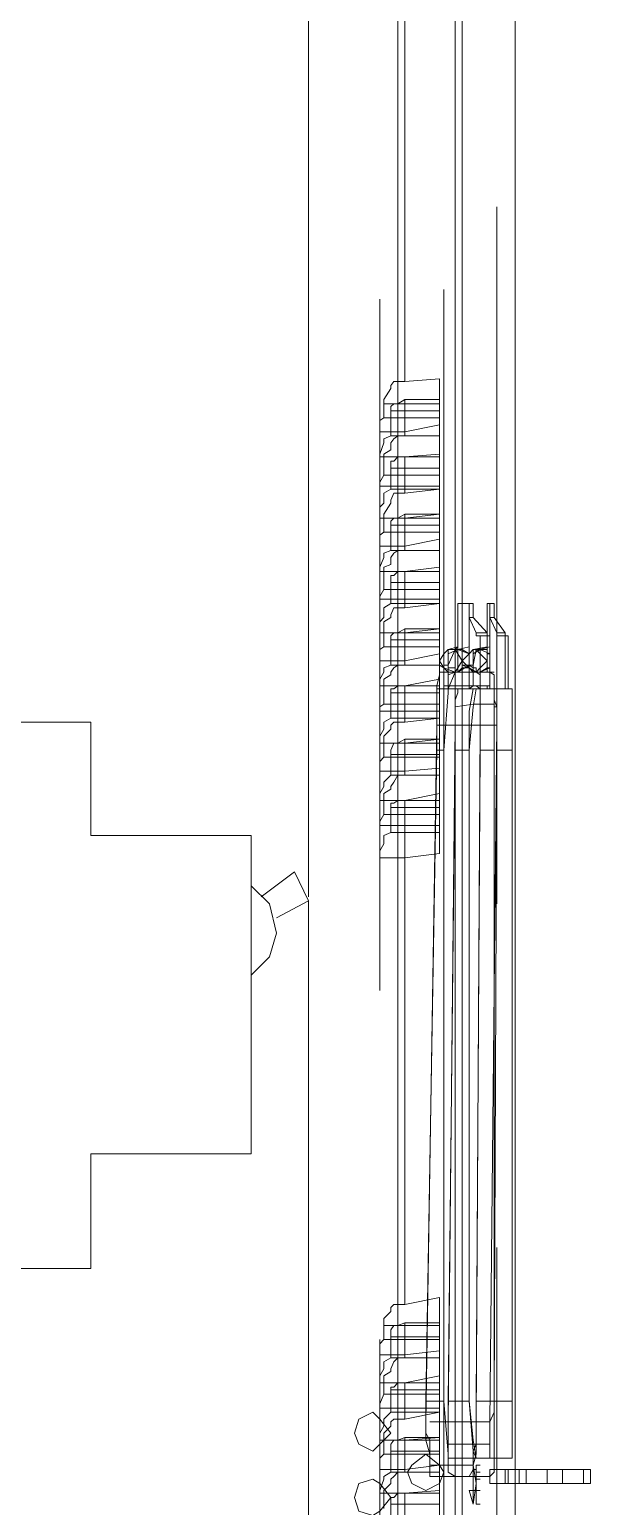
# Model space of a CAD drawing. Header units: millimetres. Extents: x 40 to 176, y -32 to 59.
# Drawn here: x 117.273 to 117.835, y -5.592 to -4.115 of the extents above; entities that cross this region are included whole.
import ezdxf

# ---------------------------------------------------------------- set-up
doc = ezdxf.new("R2010")
doc.units = ezdxf.units.MM
doc.layers.add('15 - Quadro de medição', color=6, linetype='Continuous')

msp = doc.modelspace()

# ---------------------------------------------------------------- linework, layer by layer
at = {"layer": '15 - Quadro de medição', "color": 7, "linetype": 'Continuous', "lineweight": 20, "true_color": 0x000007}
for points in [[(117.6419, -2.4336), (117.6419, -5.6545), (117.6419, -5.6545)], [(117.7174, -2.4615), (117.7132, -2.4657), (117.7062, -2.4797), (117.7062, -5.9269), (117.7174, -5.945), (117.7593, -5.9408)], [(117.7593, -5.5553), (117.7593, -2.4908), (117.7593, -2.4908)], [(117.7062, -2.5299), (117.6992, -2.5299), (117.6992, -5.8808), (117.7062, -5.8808)], [(117.5526, -2.6054), (117.5526, -4.9826), (117.5526, -4.9826)], [(117.6489, -4.4672), (117.6489, -3.9602), (117.6838, -3.956)], [(117.7411, -4.9896), (117.7411, -4.2927), (117.7411, -4.2927)], [(117.6238, -4.3848), (117.6238, -5.0762), (117.6238, -5.0762)], [(117.688, -5.072), (117.688, -4.3751), (117.688, -4.3751)], [(117.6419, -4.389), (117.6419, -5.086), (117.6419, -5.086)], [(117.6838, -4.4896), (117.628, -4.4896), (117.628, -4.4854), (117.635, -4.4742), (117.635, -4.4714), (117.6378, -4.4672), (117.6489, -4.4672)], [(117.6838, -4.4645), (117.6489, -4.4672), (117.6489, -4.4672)], [(117.6838, -4.4645), (117.6838, -4.5105), (117.6838, -4.5105)], [(117.628, -4.4896), (117.628, -4.5036), (117.628, -4.5036)], [(117.635, -4.5217), (117.635, -4.4966), (117.635, -4.4924), (117.6378, -4.4896), (117.6419, -4.4896), (117.6489, -4.4854), (117.6489, -4.5217)], [(117.6489, -4.4854), (117.6838, -4.4854), (117.6838, -4.4854)], [(117.6838, -4.5036), (117.628, -4.5036), (117.6238, -4.5064), (117.6238, -4.5175), (117.6489, -4.5175)], [(117.6838, -4.4966), (117.635, -4.4966), (117.635, -4.4966)], [(117.6489, -4.5175), (117.6838, -4.5105), (117.6838, -4.5105)], [(117.6838, -4.5105), (117.6838, -4.5427), (117.6838, -4.5427)], [(117.6489, -4.5427), (117.6238, -4.5427), (117.6238, -4.5399), (117.628, -4.5287), (117.628, -4.5245), (117.635, -4.5217), (117.6489, -4.5217)], [(117.6838, -4.5217), (117.6489, -4.5217), (117.6419, -4.5217), (117.6378, -4.5245), (117.635, -4.5287), (117.635, -4.5357), (117.628, -4.5399), (117.628, -4.5427), (117.6838, -4.5427)], [(117.6838, -4.5217), (117.6489, -4.5217), (117.6489, -4.5217)], [(117.628, -4.5427), (117.628, -4.5608), (117.6838, -4.5608), (117.6838, -4.5427)], [(117.6838, -4.5399), (117.6489, -4.5427), (117.6419, -4.5427), (117.6378, -4.5469), (117.635, -4.5469), (117.635, -4.5538), (117.6838, -4.5538)], [(117.6838, -4.5427), (117.6489, -4.5427), (117.6489, -4.5427)], [(117.6489, -4.5427), (117.6489, -4.579), (117.6489, -4.579)], [(117.628, -4.5608), (117.6238, -4.5678), (117.6238, -4.572)], [(117.635, -4.5748), (117.635, -4.5538), (117.635, -4.5538)], [(117.6838, -4.5608), (117.6838, -4.572), (117.6838, -4.572)], [(117.6489, -4.572), (117.6238, -4.572), (117.6238, -4.572)], [(117.6489, -4.5748), (117.635, -4.5748), (117.628, -4.579), (117.628, -4.5888), (117.6238, -4.593), (117.6238, -4.6041), (117.6489, -4.6041)], [(117.6838, -4.6041), (117.628, -4.6041), (117.628, -4.5999), (117.635, -4.5888), (117.635, -4.586), (117.6378, -4.579), (117.6489, -4.579), (117.6838, -4.5748)], [(117.6838, -4.5999), (117.6838, -4.572), (117.6489, -4.572)], [(117.6838, -4.5748), (117.6489, -4.5748), (117.6489, -4.5748)], [(117.6489, -4.6363), (117.6489, -4.5999), (117.6419, -4.6041), (117.6378, -4.6041), (117.635, -4.6069), (117.635, -4.6111), (117.635, -4.6363), (117.628, -4.639), (117.628, -4.6432), (117.6238, -4.653), (117.6238, -4.6572)], [(117.628, -4.6041), (117.628, -4.6181), (117.628, -4.6181)], [(117.6838, -4.5999), (117.6489, -4.6041), (117.6489, -4.6041)], [(117.6489, -4.5999), (117.6838, -4.5999), (117.6838, -4.5999)], [(117.6838, -4.5999), (117.6838, -4.6251), (117.6838, -4.6251)], [(117.6489, -4.6321), (117.6238, -4.6321), (117.6238, -4.6209), (117.628, -4.6181), (117.6838, -4.6181)], [(117.6838, -4.6111), (117.635, -4.6111), (117.635, -4.6111)], [(117.6838, -4.6363), (117.6489, -4.6363), (117.6419, -4.6363), (117.6378, -4.639), (117.635, -4.6432), (117.635, -4.6502), (117.628, -4.653), (117.628, -4.6572), (117.6838, -4.6572)], [(117.6489, -4.6363), (117.635, -4.6363), (117.635, -4.6363)], [(117.6489, -4.6321), (117.6838, -4.6251), (117.6838, -4.6251)], [(117.6838, -4.6363), (117.6489, -4.6363), (117.6489, -4.6363)], [(117.6838, -4.6251), (117.6838, -4.6572), (117.6838, -4.6572)], [(117.6489, -4.6572), (117.6238, -4.6572), (117.6238, -4.6572)], [(117.628, -4.6572), (117.628, -4.6754), (117.6838, -4.6754)], [(117.6838, -4.653), (117.6489, -4.6572), (117.6419, -4.6572), (117.6378, -4.6614), (117.635, -4.6614), (117.635, -4.6684)], [(117.6838, -4.6572), (117.6489, -4.6572), (117.6489, -4.6572)], [(117.6838, -4.6893), (117.6489, -4.6935), (117.6489, -4.6572)], [(117.6838, -4.6851), (117.6838, -4.6572), (117.6838, -4.6572)], [(117.628, -4.6754), (117.6238, -4.6823), (117.6238, -4.6851), (117.6489, -4.6851)], [(117.6838, -4.6684), (117.635, -4.6684), (117.635, -4.6893), (117.6489, -4.6893)], [(117.6489, -4.7187), (117.6238, -4.7187), (117.6238, -4.7075), (117.628, -4.7033), (117.628, -4.6935), (117.635, -4.6893)], [(117.6489, -4.6935), (117.6378, -4.6935), (117.635, -4.7005), (117.635, -4.7033), (117.628, -4.7075), (117.628, -4.7187), (117.6838, -4.7187)], [(117.6489, -4.6851), (117.6838, -4.6851), (117.6838, -4.6851)], [(117.6838, -4.6893), (117.6489, -4.6893), (117.6489, -4.6893)], [(117.6838, -4.6851), (117.6838, -4.7145), (117.6838, -4.7145)], [(117.702, -4.6893), (117.702, -4.7578), (117.6992, -4.7578), (117.6922, -4.7606), (117.6922, -4.7787), (117.688, -4.836), (117.688, -5.4869), (117.6922, -5.54), (117.6922, -5.5581), (117.6992, -5.5623), (117.7341, -5.5623), (117.7383, -5.5581), (117.7383, -4.7606), (117.7341, -4.7578)], [(117.7202, -4.7215), (117.7202, -4.7187), (117.7132, -4.7033), (117.7132, -4.6893), (117.702, -4.6893)], [(117.7062, -4.6893), (117.7132, -4.6893), (117.7132, -4.6893)], [(117.7313, -4.7326), (117.7313, -4.7578), (117.7132, -4.7578), (117.7132, -4.6893)], [(117.7132, -4.7326), (117.7132, -4.6893), (117.7174, -4.6893), (117.7174, -4.7033), (117.7313, -4.7187), (117.7313, -4.7215)], [(117.7132, -4.6893), (117.7174, -4.6893), (117.7174, -4.6893)], [(117.7341, -4.6893), (117.7341, -4.7326), (117.7244, -4.7354), (117.7313, -4.7354), (117.7313, -4.7396), (117.7341, -4.7396)], [(117.7341, -4.6893), (117.7313, -4.6893), (117.7341, -4.6893), (117.7313, -4.6893)], [(117.7313, -4.6893), (117.7313, -4.7326), (117.7313, -4.7326)], [(117.7383, -4.7033), (117.7383, -4.6893), (117.7341, -4.6893), (117.7341, -4.7033)], [(117.7383, -4.6893), (117.7341, -4.6893), (117.7341, -4.6893)], [(117.7341, -4.7396), (117.7341, -4.6893), (117.7341, -4.6893)], [(117.7132, -4.7033), (117.7174, -4.7033), (117.7174, -4.7033)], [(117.7495, -4.7187), (117.7383, -4.7033), (117.7341, -4.7033), (117.7411, -4.7187)], [(117.6489, -4.7508), (117.6489, -4.7145), (117.6419, -4.7187), (117.6378, -4.7187), (117.635, -4.7215), (117.635, -4.7508), (117.628, -4.7536), (117.628, -4.7578), (117.6238, -4.7648), (117.6238, -4.7717)], [(117.628, -4.7187), (117.628, -4.7326), (117.628, -4.7326)], [(117.6838, -4.7256), (117.635, -4.7256), (117.635, -4.7256)], [(117.6838, -4.7145), (117.6489, -4.7187), (117.6489, -4.7187)], [(117.6489, -4.7145), (117.6838, -4.7145), (117.6838, -4.7145)], [(117.6838, -4.7145), (117.6838, -4.7396), (117.6838, -4.7396)], [(117.7202, -4.7187), (117.7313, -4.7187), (117.7313, -4.7187)], [(117.7202, -4.7745), (117.7244, -4.7745), (117.7244, -4.7215), (117.7341, -4.7215), (117.7341, -4.7745)], [(117.7244, -4.7215), (117.7313, -4.7215), (117.7313, -4.7215)], [(117.7313, -4.7215), (117.7341, -4.7215), (117.7341, -4.7745)], [(117.7495, -4.7215), (117.7411, -4.7215), (117.7411, -4.7215)], [(117.7495, -4.7215), (117.7523, -4.7215), (117.7523, -4.7215)], [(117.7523, -4.7745), (117.7523, -4.7215), (117.7495, -4.7215)], [(117.7523, -4.7215), (117.7495, -4.7215), (117.7495, -4.7215)], [(117.7495, -4.7745), (117.7495, -4.7215), (117.7495, -4.7215)], [(117.7523, -4.7215), (117.7523, -4.7745), (117.7523, -4.7745)], [(117.6489, -4.7466), (117.6238, -4.7466), (117.6238, -4.7354), (117.628, -4.7326), (117.6838, -4.7326)], [(117.6489, -4.7466), (117.6838, -4.7396), (117.6838, -4.7396)], [(117.6922, -4.7578), (117.688, -4.7536), (117.6838, -4.7508), (117.688, -4.7536), (117.6992, -4.7578), (117.702, -4.7536), (117.7062, -4.7466), (117.702, -4.7396), (117.6992, -4.7354)], [(117.6838, -4.7396), (117.6838, -4.7717), (117.6838, -4.7717)], [(117.688, -4.7508), (117.6922, -4.7508), (117.6922, -4.7536), (117.6992, -4.7536), (117.6992, -4.7578), (117.702, -4.7578), (117.7062, -4.7536), (117.7132, -4.7536), (117.7132, -4.7396), (117.7062, -4.7354), (117.702, -4.7354)], [(117.702, -4.7354), (117.6922, -4.7396), (117.6922, -4.7508)], [(117.6992, -4.7354), (117.6922, -4.7508), (117.6922, -4.7508)], [(117.702, -4.7354), (117.6922, -4.7354), (117.6922, -4.7354)], [(117.6992, -4.7354), (117.702, -4.7354), (117.702, -4.7578), (117.7132, -4.7578)], [(117.7132, -4.7396), (117.702, -4.7354), (117.702, -4.7354)], [(117.7062, -4.7745), (117.7062, -4.7508), (117.7132, -4.7536), (117.7202, -4.7578), (117.7244, -4.7536), (117.7313, -4.7466), (117.7244, -4.7396), (117.7202, -4.7354), (117.7313, -4.7326)], [(117.7174, -4.7354), (117.7132, -4.7396), (117.7062, -4.7466), (117.7132, -4.7536), (117.7174, -4.7578), (117.7132, -4.7536), (117.7062, -4.7508)], [(117.7202, -4.7354), (117.7174, -4.7354), (117.7313, -4.7326)], [(117.7174, -4.7354), (117.7174, -4.7578), (117.7174, -4.7578)], [(117.7244, -4.7354), (117.7174, -4.7354), (117.7174, -4.7354)], [(117.7244, -4.7354), (117.7341, -4.7326), (117.7341, -4.7326)], [(117.7244, -4.7578), (117.7244, -4.7354), (117.7244, -4.7354)], [(117.7341, -4.7396), (117.7244, -4.7354), (117.7244, -4.7354)], [(117.7341, -4.7536), (117.7341, -4.7396), (117.7341, -4.7396)], [(117.6838, -4.7717), (117.628, -4.7717), (117.628, -4.7648), (117.635, -4.7606), (117.635, -4.7578), (117.6378, -4.7536), (117.6419, -4.7508), (117.6489, -4.7508)], [(117.6489, -4.7508), (117.635, -4.7508), (117.635, -4.7508)], [(117.6838, -4.7508), (117.6489, -4.7508), (117.6489, -4.7508)], [(117.6838, -4.7508), (117.6489, -4.7508), (117.6489, -4.7508)], [(117.688, -4.7745), (117.688, -4.7508), (117.6922, -4.7508), (117.6922, -4.7745)], [(117.702, -4.7578), (117.7132, -4.7508), (117.7132, -4.7508)], [(117.7062, -4.7508), (117.7132, -4.7508), (117.7132, -4.7508)], [(117.7062, -4.7745), (117.7062, -4.7508), (117.7062, -4.7508)], [(117.7132, -4.7745), (117.7132, -4.7508), (117.7174, -4.7536), (117.7202, -4.7536), (117.7202, -4.7578), (117.7244, -4.7578), (117.7313, -4.7536), (117.7341, -4.7536)], [(117.7132, -4.7508), (117.7174, -4.7508), (117.7174, -4.7508)], [(117.7174, -4.7508), (117.7174, -4.7717), (117.7174, -4.7578)], [(117.7244, -4.7578), (117.7341, -4.7536), (117.7341, -4.7536)], [(117.7313, -4.7578), (117.7341, -4.7578), (117.7341, -4.7536)], [(117.6489, -4.7717), (117.6838, -4.7648), (117.6838, -4.7648)], [(117.6838, -4.7578), (117.6838, -4.7606), (117.6811, -4.7717), (117.6811, -4.836), (117.6699, -5.4869), (117.6699, -5.526), (117.6741, -5.54), (117.6741, -5.5623), (117.6811, -5.5623)], [(117.6811, -4.836), (117.6811, -4.7717), (117.6838, -4.7606), (117.6838, -4.7578), (117.6992, -4.7578), (117.6922, -4.7606), (117.6922, -4.7787), (117.688, -4.836)], [(117.688, -4.7578), (117.688, -4.7745), (117.6838, -4.7745)], [(117.6992, -4.7578), (117.6922, -4.7745), (117.7132, -4.7745), (117.7132, -4.7578)], [(117.6992, -4.7578), (117.702, -4.7578), (117.702, -4.7578)], [(117.7174, -4.7578), (117.7244, -4.7578), (117.7244, -4.7578)], [(117.7202, -4.7578), (117.7244, -4.7606), (117.7244, -4.836), (117.7383, -4.836), (117.7383, -4.7606), (117.7341, -4.7578)], [(117.7244, -4.836), (117.7244, -4.7606), (117.7202, -4.7578)], [(117.7341, -4.7578), (117.7383, -4.7578), (117.7383, -4.7578)], [(117.6238, -4.829), (117.6238, -4.822), (117.628, -4.815), (117.628, -4.8081), (117.635, -4.8039), (117.635, -4.7745), (117.6378, -4.7745), (117.6419, -4.7717), (117.6489, -4.7717), (117.6489, -4.8081), (117.6378, -4.8081), (117.635, -4.8108), (117.635, -4.815), (117.628, -4.822), (117.628, -4.829), (117.628, -4.843), (117.6238, -4.8472), (117.6238, -4.8569)], [(117.6489, -4.7717), (117.6238, -4.7717), (117.6238, -4.7717)], [(117.628, -4.7717), (117.628, -4.7899), (117.6838, -4.7899), (117.6838, -4.7717)], [(117.6838, -4.7787), (117.635, -4.7787), (117.635, -4.7787)], [(117.6838, -4.7717), (117.6489, -4.7717), (117.6489, -4.7717)], [(117.6811, -4.8108), (117.7244, -4.8108), (117.7244, -4.7745), (117.7202, -4.7717)], [(117.6838, -4.7745), (117.6811, -4.7745), (117.6811, -4.8108)], [(117.688, -4.7745), (117.688, -4.7717), (117.7062, -4.7717)], [(117.688, -4.7717), (117.6922, -4.7717), (117.6922, -4.7717)], [(117.688, -4.7745), (117.6922, -4.7745), (117.6992, -4.7745)], [(117.688, -4.7745), (117.6922, -4.7745), (117.6992, -4.7745)], [(117.688, -4.7745), (117.6922, -4.7745), (117.6922, -4.7745)], [(117.7132, -4.7717), (117.6922, -4.7717), (117.6922, -4.7745)], [(117.702, -4.7745), (117.702, -4.7787), (117.6992, -4.7857), (117.6992, -4.836), (117.6922, -5.4869), (117.6922, -5.5441)], [(117.6922, -4.7745), (117.6992, -4.7745), (117.6992, -4.7745)], [(117.702, -4.7745), (117.702, -4.7787), (117.6992, -4.7857), (117.6992, -4.836)], [(117.702, -4.7745), (117.7202, -4.7745), (117.7202, -4.7745)], [(117.7062, -4.7745), (117.7062, -4.7717), (117.7132, -4.7717), (117.7132, -4.7745)], [(117.7132, -4.7745), (117.7132, -4.7717), (117.7313, -4.7717)], [(117.7132, -4.7745), (117.7174, -4.7717), (117.7174, -4.7717)], [(117.7132, -4.7717), (117.7174, -4.7717), (117.7174, -4.7717)], [(117.7174, -5.5372), (117.7132, -5.4869), (117.7132, -4.7969), (117.7174, -4.7745)], [(117.7132, -4.836), (117.7174, -4.7927), (117.7202, -4.7745)], [(117.7132, -4.7745), (117.7174, -4.7745), (117.7174, -4.7745)], [(117.7132, -4.7745), (117.7174, -4.7745), (117.7174, -4.7745)], [(117.7174, -4.7717), (117.7341, -4.7717), (117.7341, -4.7717)], [(117.7174, -4.7717), (117.7202, -4.7717), (117.7202, -4.7717)], [(117.7174, -4.7717), (117.7202, -4.7717), (117.7202, -4.7717)], [(117.7174, -4.7717), (117.7202, -4.7717), (117.7202, -4.7717)], [(117.7174, -4.7745), (117.7202, -4.7745), (117.7202, -4.7745)], [(117.7565, -4.7745), (117.7565, -5.5441), (117.7202, -5.5441)], [(117.7495, -4.7745), (117.7244, -4.7745), (117.7244, -4.7745)], [(117.7313, -4.7745), (117.7313, -4.7717), (117.7341, -4.7717), (117.7341, -4.7745)], [(117.7313, -5.5441), (117.7341, -5.5441), (117.7341, -5.5078), (117.7383, -5.4981), (117.7383, -5.4869), (117.7411, -4.836), (117.7411, -4.7927), (117.7383, -4.7857), (117.7383, -4.7745)], [(117.7411, -4.836), (117.7411, -4.7927), (117.7383, -4.7857), (117.7383, -4.7745)], [(117.7565, -4.7745), (117.7495, -4.7745), (117.7495, -4.7745)], [(117.7565, -4.7745), (117.7565, -4.836), (117.7565, -4.836)], [(117.628, -4.7899), (117.6238, -4.7927), (117.6238, -4.7969)], [(117.6489, -4.7969), (117.6238, -4.7969), (117.6238, -4.7969)], [(117.6489, -4.7969), (117.6838, -4.7969), (117.6838, -4.7969)], [(117.6838, -4.7899), (117.6838, -4.7969), (117.6838, -4.7969)], [(117.6838, -4.7969), (117.6838, -4.8248), (117.6838, -4.8248)], [(117.7174, -4.7899), (117.6992, -4.7927), (117.6992, -4.8108), (117.6922, -5.5078), (117.6922, -5.5302), (117.7174, -5.5302)], [(117.7174, -5.5302), (117.7341, -5.5302), (117.7341, -5.5078), (117.7411, -4.8108), (117.7411, -4.7927), (117.7383, -4.7927), (117.7383, -4.7899), (117.7174, -4.7899)], [(117.6489, -4.8039), (117.635, -4.8039), (117.635, -4.8039)], [(117.6838, -4.8039), (117.6489, -4.8039), (117.6489, -4.8039)], [(117.6489, -4.8081), (117.6838, -4.8039), (117.6838, -4.8039)], [(117.6838, -4.8039), (117.6489, -4.8081), (117.6489, -4.8081)], [(117.6811, -4.8108), (117.6699, -5.5078), (117.6699, -5.519), (117.6741, -5.526), (117.6741, -5.5511)], [(117.7244, -4.8108), (117.6811, -4.8108), (117.6811, -4.8108)], [(117.7132, -4.8108), (117.7411, -4.8108), (117.7411, -4.8108)], [(117.7132, -4.8108), (117.7411, -4.8108), (117.7411, -4.8108)], [(117.7174, -5.5511), (117.7174, -5.5372), (117.7202, -5.5302), (117.7202, -5.5078), (117.7244, -4.8108)], [(117.6489, -4.829), (117.6238, -4.829), (117.6238, -4.829)], [(117.6838, -4.829), (117.628, -4.829), (117.628, -4.829)], [(117.6489, -4.8611), (117.6489, -4.8248), (117.6419, -4.829), (117.6378, -4.829), (117.635, -4.836), (117.635, -4.8611)], [(117.6838, -4.8248), (117.6489, -4.829), (117.6489, -4.829)], [(117.6489, -4.8248), (117.6838, -4.8248), (117.6838, -4.8248)], [(117.6838, -4.8541), (117.6838, -4.8248), (117.6838, -4.8248)], [(117.6838, -4.843), (117.628, -4.843), (117.628, -4.843)], [(117.6838, -4.8402), (117.635, -4.8402), (117.635, -4.8402)], [(117.6811, -4.836), (117.688, -4.836), (117.688, -5.4869)], [(117.6992, -4.836), (117.7132, -4.836), (117.7132, -4.836)], [(117.7132, -5.4869), (117.7132, -4.836), (117.7132, -4.836)], [(117.7244, -4.836), (117.7202, -5.4869), (117.7383, -5.4869), (117.7383, -4.836)], [(117.7411, -4.836), (117.7565, -4.836), (117.7565, -5.4869)], [(117.6489, -4.8569), (117.6238, -4.8569), (117.6238, -4.8569)], [(117.6489, -4.8569), (117.6838, -4.8541), (117.6838, -4.8541)], [(117.6838, -4.8541), (117.6838, -4.8863), (117.6838, -4.8863)], [(117.6489, -4.8611), (117.635, -4.8611), (117.628, -4.8681), (117.628, -4.8723), (117.6238, -4.8793), (117.6238, -4.8863)], [(117.6838, -4.8611), (117.6489, -4.8611), (117.6419, -4.8611), (117.6378, -4.8681), (117.635, -4.8723), (117.635, -4.8751), (117.628, -4.8793), (117.628, -4.8863), (117.6838, -4.8863)], [(117.6838, -4.8611), (117.6489, -4.8611), (117.6489, -4.8611)], [(117.6489, -4.8611), (117.6838, -4.8611), (117.6838, -4.8611)], [(117.6489, -4.8863), (117.6238, -4.8863), (117.6238, -4.8863)], [(117.635, -4.9184), (117.635, -4.8933), (117.635, -4.8891), (117.6378, -4.8891), (117.6419, -4.8863), (117.6489, -4.8863), (117.6489, -5.3905), (117.6378, -5.3905), (117.635, -5.3933), (117.635, -5.3975), (117.628, -5.4045), (117.628, -5.4115)], [(117.628, -4.8863), (117.628, -4.9002), (117.628, -4.9002)], [(117.6489, -4.8863), (117.6838, -4.8793), (117.6838, -4.8793)], [(117.6838, -4.8863), (117.6489, -4.8863), (117.6489, -4.8863)], [(117.6838, -4.9114), (117.6838, -4.8863), (117.6838, -4.8863)], [(117.6838, -4.9002), (117.628, -4.9002), (117.6238, -4.9072), (117.6238, -4.9114)], [(117.6838, -4.8933), (117.635, -4.8933), (117.635, -4.8933)], [(117.6489, -4.9114), (117.6238, -4.9114), (117.6238, -4.9114)], [(117.6489, -4.9435), (117.6238, -4.9435), (117.6238, -4.9366), (117.628, -4.9296), (117.628, -4.9212), (117.635, -4.9184), (117.6489, -4.9184)], [(117.6489, -4.9114), (117.6838, -4.9114), (117.6838, -4.9114)], [(117.6838, -4.9184), (117.6489, -4.9184), (117.6489, -4.9184)], [(117.6838, -4.9114), (117.6838, -4.9394), (117.6838, -4.9394)], [(117.6838, -4.9394), (117.6489, -4.9435), (117.6489, -4.9435)], [(117.5051, -4.9826), (117.5386, -4.9575), (117.5526, -4.9868), (117.5204, -5.0036)], [(117.4953, -5.0609), (117.5134, -5.0427), (117.5204, -5.019), (117.5134, -4.9896), (117.4953, -4.9715)], [(117.5526, -4.9868), (117.5526, -5.6545), (117.5526, -5.6545)], [(117.7411, -5.7439), (117.7411, -5.3332), (117.7411, -5.3332)], [(117.6838, -5.3835), (117.6489, -5.3905), (117.6489, -5.3905)], [(117.6838, -5.3835), (117.6838, -5.4115), (117.6838, -5.4115)], [(117.6489, -5.4436), (117.6489, -5.4087), (117.6419, -5.4115), (117.6378, -5.4115), (117.635, -5.4156), (117.635, -5.4436), (117.628, -5.4478), (117.628, -5.4548), (117.6238, -5.4617), (117.6238, -5.4687)], [(117.628, -5.4254), (117.628, -5.4115), (117.6838, -5.4115), (117.6838, -5.4254)], [(117.6489, -5.4087), (117.6838, -5.4087), (117.6838, -5.4087)], [(117.688, -5.4156), (117.688, -5.8808), (117.688, -5.9157), (117.6922, -5.9297), (117.7411, -5.9269), (117.7411, -5.8696), (117.7383, -5.8696), (117.7383, -5.7732), (117.7411, -5.7732), (117.7411, -5.7439), (117.7495, -5.7439)], [(117.6489, -5.4408), (117.6238, -5.4408), (117.6238, -5.4296), (117.628, -5.4254), (117.6838, -5.4254), (117.6838, -5.4366)], [(117.6238, -5.4254), (117.6238, -5.9297), (117.6238, -5.9297)], [(117.6838, -5.4226), (117.635, -5.4226), (117.635, -5.4226)], [(117.6419, -5.4296), (117.6419, -5.9408), (117.6419, -5.9408)], [(117.6838, -5.4436), (117.6419, -5.4436), (117.6378, -5.4478), (117.635, -5.4548), (117.635, -5.4575), (117.628, -5.4617), (117.628, -5.4687), (117.6838, -5.4687)], [(117.6489, -5.4436), (117.635, -5.4436), (117.635, -5.4436)], [(117.6489, -5.4408), (117.6838, -5.4366), (117.6838, -5.4366)], [(117.6838, -5.4436), (117.6489, -5.4436), (117.6489, -5.4436)], [(117.6838, -5.4366), (117.6838, -5.4687), (117.6838, -5.4687)], [(117.6489, -5.4687), (117.6838, -5.4617), (117.6838, -5.4617)], [(117.6489, -5.4687), (117.6238, -5.4687), (117.6238, -5.4687)], [(117.635, -5.4757), (117.635, -5.4981), (117.628, -5.505), (117.628, -5.512), (117.6238, -5.519), (117.6238, -5.526)], [(117.628, -5.4799), (117.6238, -5.4897), (117.6238, -5.4939)], [(117.628, -5.4687), (117.628, -5.4799), (117.6838, -5.4799), (117.6838, -5.4687)], [(117.6489, -5.505), (117.6489, -5.4687), (117.6419, -5.4687), (117.6378, -5.4729), (117.635, -5.4729), (117.635, -5.4757)], [(117.6838, -5.4757), (117.635, -5.4757), (117.635, -5.4757)], [(117.6838, -5.4687), (117.6489, -5.4687), (117.6489, -5.4687)], [(117.6838, -5.4799), (117.6838, -5.4939), (117.6838, -5.4939)], [(117.6489, -5.4939), (117.6238, -5.4939), (117.6238, -5.4939)], [(117.6489, -5.4939), (117.6838, -5.4939), (117.6838, -5.4939)], [(117.6992, -5.5623), (117.6922, -5.5581), (117.6922, -5.54), (117.688, -5.4869), (117.6699, -5.4869), (117.6699, -5.526), (117.6741, -5.54), (117.6741, -5.5623), (117.6811, -5.5623)], [(117.6838, -5.4939), (117.6838, -5.5232), (117.6838, -5.5232)], [(117.6922, -5.4869), (117.7132, -5.4869), (117.7132, -5.4869)], [(117.6922, -5.4869), (117.6922, -5.5441), (117.7202, -5.5441)], [(117.7202, -5.5441), (117.7174, -5.526), (117.7132, -5.4869)], [(117.7174, -5.5623), (117.7174, -5.5511), (117.7202, -5.54), (117.7202, -5.4869)], [(117.7174, -5.5623), (117.7174, -5.5511), (117.7202, -5.54), (117.7202, -5.4869)], [(117.7313, -5.5441), (117.7341, -5.5441), (117.7341, -5.5078), (117.7383, -5.4981), (117.7383, -5.4869), (117.7565, -5.4869), (117.7565, -5.5441)], [(117.7341, -5.5623), (117.7383, -5.5581), (117.7383, -5.4869)], [(117.6838, -5.4981), (117.6489, -5.505), (117.6378, -5.505), (117.635, -5.5078), (117.635, -5.512), (117.628, -5.519), (117.628, -5.526), (117.6838, -5.526), (117.6838, -5.5232)], [(117.6489, -5.4981), (117.635, -5.4981), (117.635, -5.4981)], [(117.6838, -5.4981), (117.6489, -5.4981), (117.6489, -5.4981)], [(117.6741, -5.5078), (117.7202, -5.5078), (117.7202, -5.5078)], [(117.6741, -5.5078), (117.7202, -5.5078), (117.7202, -5.5078)], [(117.7341, -5.5078), (117.7132, -5.5078), (117.7132, -5.5078)], [(117.7341, -5.5078), (117.7132, -5.5078), (117.7132, -5.5078)], [(117.635, -5.5581), (117.635, -5.5372), (117.635, -5.5302), (117.6378, -5.526), (117.6419, -5.526), (117.6489, -5.5232), (117.6489, -5.5581)], [(117.6838, -5.5232), (117.6489, -5.526), (117.6489, -5.526)], [(117.6489, -5.5232), (117.6838, -5.5232), (117.6838, -5.5232)], [(117.6489, -5.526), (117.6238, -5.526), (117.6238, -5.526)], [(117.628, -5.526), (117.628, -5.54), (117.6838, -5.54), (117.6838, -5.526)], [(117.6838, -5.5372), (117.635, -5.5372), (117.635, -5.5372)], [(117.7202, -5.5441), (117.7174, -5.5372), (117.7174, -5.5372)], [(117.628, -5.54), (117.6238, -5.5441), (117.6238, -5.5553)], [(117.6489, -5.5553), (117.6838, -5.5511), (117.6838, -5.5511)], [(117.6741, -5.5511), (117.7174, -5.5511), (117.7174, -5.5511)], [(117.6741, -5.5511), (117.6811, -5.5511), (117.6811, -5.5511)], [(117.6838, -5.54), (117.6838, -5.5511), (117.6838, -5.5511)], [(117.6838, -5.5511), (117.6838, -5.5791), (117.6838, -5.5791)], [(117.7174, -5.5581), (117.7174, -5.5833), (117.7174, -5.5763), (117.7132, -5.5763), (117.7174, -5.5902), (117.7174, -5.5511), (117.7174, -5.5553), (117.7132, -5.5623), (117.7174, -5.5623)], [(117.7202, -5.5553), (117.7174, -5.5553), (117.7174, -5.5511)], [(117.7174, -5.5693), (117.7174, -5.5511), (117.7202, -5.5693)], [(117.7174, -5.5511), (117.7202, -5.5693), (117.7174, -5.5902), (117.7174, -5.5763), (117.7174, -5.5833), (117.7174, -5.5581), (117.7174, -5.5623)], [(117.7202, -5.5511), (117.7244, -5.5511), (117.7244, -5.5511)], [(117.7202, -5.5511), (117.7244, -5.5511), (117.7244, -5.5511)], [(117.6489, -5.5553), (117.6238, -5.5553), (117.6238, -5.5553)], [(117.6489, -5.5791), (117.6238, -5.5791), (117.6238, -5.5763), (117.628, -5.5651), (117.628, -5.5623), (117.635, -5.5581), (117.6489, -5.5581)], [(117.6838, -5.5791), (117.628, -5.5791), (117.628, -5.5763), (117.635, -5.5693), (117.635, -5.5651), (117.6378, -5.5623), (117.6419, -5.5581), (117.6489, -5.5581)], [(117.6838, -5.5581), (117.6489, -5.5581), (117.6489, -5.5581)], [(117.6838, -5.5581), (117.6489, -5.5581), (117.6489, -5.5581)], [(117.6811, -5.5623), (117.6992, -5.5623), (117.6992, -5.5623)], [(117.7174, -5.5553), (117.7132, -5.5623), (117.7132, -5.5623)], [(117.7174, -5.5581), (117.7174, -5.5623), (117.7174, -5.5623)], [(117.7202, -5.5581), (117.7244, -5.5581), (117.7244, -5.5581)], [(117.7202, -5.5581), (117.7244, -5.5581), (117.7244, -5.5581)], [(117.7202, -5.5651), (117.7244, -5.5651), (117.7244, -5.5651)], [(117.7202, -5.5651), (117.7244, -5.5651), (117.7244, -5.5651)], [(117.7495, -5.5693), (117.7495, -5.5553), (117.7495, -5.5553)], [(117.7495, -5.5553), (117.7495, -5.5693), (117.7495, -5.5693)], [(117.7523, -5.5553), (117.8347, -5.5553), (117.8347, -5.5553)], [(117.7593, -5.5693), (117.7593, -5.5553), (117.7593, -5.5553)], [(117.7635, -5.5553), (117.7635, -5.5693), (117.7635, -5.5693)], [(117.7704, -5.5553), (117.7704, -5.5693), (117.7704, -5.5693)], [(117.7914, -5.5553), (117.7914, -5.5693), (117.7914, -5.5693)], [(117.7914, -5.5553), (117.7914, -5.5693), (117.7914, -5.5693)], [(117.8068, -5.5693), (117.8068, -5.5553), (117.8068, -5.5553)], [(117.8277, -5.5553), (117.8277, -5.5693), (117.8277, -5.5693)], [(117.8347, -5.5693), (117.8347, -5.5553), (117.8347, -5.5553)], [(117.8347, -5.5553), (117.8347, -5.5693), (117.8347, -5.5693)], [(117.6489, -5.6154), (117.6489, -5.5791), (117.6419, -5.5791), (117.6378, -5.5833), (117.635, -5.5833), (117.635, -5.5902), (117.635, -5.6126), (117.628, -5.6154), (117.628, -5.6266), (117.6238, -5.6293), (117.6238, -5.6405)], [(117.628, -5.5791), (117.628, -5.5944), (117.628, -5.5944)], [(117.6489, -5.5791), (117.6838, -5.5763), (117.6838, -5.5763)], [(117.6838, -5.5791), (117.6489, -5.5791), (117.6489, -5.5791)], [(117.6838, -5.6084), (117.6838, -5.5791), (117.6838, -5.5791)], [(117.7132, -5.5763), (117.7174, -5.5902), (117.7174, -5.5763)], [(117.7202, -5.5693), (117.7174, -5.5902), (117.7174, -5.5693)], [(117.7174, -5.5763), (117.7202, -5.5763), (117.7202, -5.5763)], [(117.7202, -5.5763), (117.7244, -5.5763), (117.7244, -5.5763)], [(117.7202, -5.5763), (117.7244, -5.5763), (117.7244, -5.5763)], [(117.8347, -5.5693), (117.7523, -5.5693), (117.7523, -5.5693)], [(117.7593, -5.7481), (117.7593, -5.5693), (117.7593, -5.5693)], [(117.6838, -5.5902), (117.635, -5.5902), (117.635, -5.5902)], [(117.7202, -5.5902), (117.7244, -5.5902), (117.7244, -5.5902)], [(117.7202, -5.5902), (117.7244, -5.5902), (117.7244, -5.5902)]]:
    msp.add_lwpolyline(points, dxfattribs=at)
for points in [[(117.7202, -4.7215), (117.7244, -4.7215)], [(117.7411, -4.7215), (117.7495, -4.7215), (117.7495, -4.7187), (117.7411, -4.7187)], [(117.6922, -4.7578), (117.6922, -4.7354), (117.688, -4.7396), (117.6838, -4.7466), (117.688, -4.7536)], [(117.6992, -4.7354), (117.6922, -4.7354), (117.702, -4.7326)], [(117.7132, -4.7326), (117.702, -4.7354)], [(117.7174, -4.7508), (117.7174, -4.7396), (117.7244, -4.7354), (117.7202, -4.7354)], [(117.6838, -4.7745), (117.6838, -4.7508)], [(117.0693, -4.9435), (117.0693, -5.2075), (117.0553, -5.2075), (117.0553, -5.2005), (117.0344, -5.2005), (117.0344, -5.3402), (117.0986, -5.3402), (117.1475, -5.3542), (117.3347, -5.3542), (117.3347, -5.2397), (117.4953, -5.2397), (117.4953, -4.9212), (117.3347, -4.9212), (117.3347, -4.8081), (117.1475, -4.8081), (117.0986, -4.822), (117.0344, -4.822), (117.0344, -4.9254), (117.0483, -4.9435)], [(117.6168, -5.5372), (117.6238, -5.5302), (117.635, -5.519), (117.6238, -5.505), (117.6168, -5.4981), (117.6028, -5.505), (117.5986, -5.519), (117.6028, -5.5302)], [(117.6699, -5.5763), (117.6838, -5.5693), (117.688, -5.5581), (117.6838, -5.5511), (117.6699, -5.54), (117.6559, -5.5511), (117.6517, -5.5581), (117.6559, -5.5693)], [(117.7202, -5.5902), (117.7202, -5.5511)], [(117.7202, -5.5623), (117.7202, -5.5511)], [(117.7202, -5.5763), (117.7202, -5.5902), (117.7202, -5.5511)], [(117.6168, -5.6014), (117.6238, -5.5972), (117.635, -5.5833), (117.6238, -5.5693), (117.6168, -5.5651), (117.6028, -5.5693), (117.5986, -5.5833), (117.6028, -5.5972)], [(117.7174, -5.5693), (117.7174, -5.5581)], [(117.7202, -5.5581), (117.7202, -5.5623)], [(117.7202, -5.5651), (117.7202, -5.5581)], [(117.7202, -5.5581), (117.7202, -5.5651)], [(117.7202, -5.5623), (117.7202, -5.5763)], [(117.7202, -5.5651), (117.7202, -5.5623)], [(117.7341, -5.5693), (117.7523, -5.5693), (117.7523, -5.5553), (117.7341, -5.5553)], [(117.7174, -5.5693), (117.7174, -5.5833)], [(117.7174, -5.5763), (117.7174, -5.5833)]]:
    msp.add_lwpolyline(points, close=True, dxfattribs=at)

doc.saveas('drawing.dxf')
